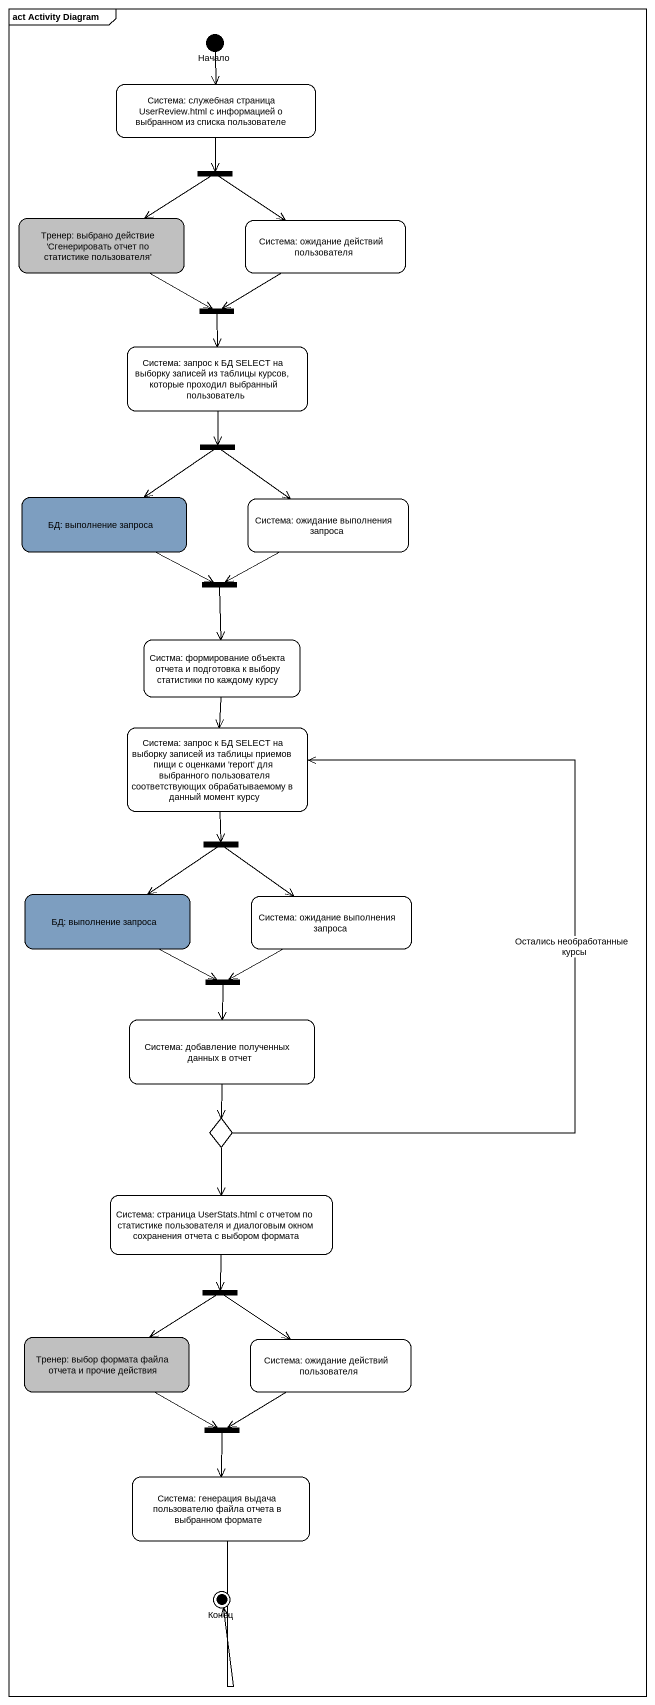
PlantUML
@startuml
mainframe act Activity Diagram
hide empty description
state Начало <<start>>
state "Система: служебная страница UserReview.html с информацией о выбранном из списка пользователе" as Система_служебная_страница #FFFFFF
state fork1 <<fork>>
state "Тренер: выбрано действие 'Сгенерировать отчет по статистике пользователя'" as Тренер_выбрано_действие #C0C0C0
state "Система: ожидание действий пользователя" as Система_ожидание_действий #FFFFFF
state fork2 <<join>>
state "Система: запрос к БД SELECT на выборку записей из таблицы курсов, которые проходил выбранный пользователь" as Система_запрос_к_БД_SELECT #FFFFFF
state fork3 <<fork>>
state "БД: выполнение запроса" as БД_выполнение_запроса #7D9EC0
state "Система: ожидание выполнения запроса" as Система_ожидание_выполнения #FFFFFF
state fork4 <<join>>
state "Систма: формирование объекта отчета и подготовка к выбору статистики по каждому курсу" as Систма_формирование_объекта #FFFFFF
state "Система: запрос к БД SELECT на выборку записей из таблицы приемов пищи с оценками 'report' для выбранного пользователя соответствующих обрабатываемому в данный момент курсу" as Система_запрос_к_БД_SELECT_2 #FFFFFF
state fork5 <<fork>>
state "БД: выполнение запроса" as БД_выполнение_запроса_2 #7D9EC0
state "Система: ожидание выполнения запроса" as Система_ожидание_выполнения_2 #FFFFFF
state fork6 <<join>>
state "Система: добавление полученных данных в отчет" as Система_добавление #FFFFFF
state choice1 <<choice>>
state "Система: страница UserStats.html с отчетом по статистике пользователя и диалоговым окном сохранения отчета с выбором формата" as Система_страница_UserStats #FFFFFF
state fork7 <<fork>>
state "Тренер: выбор формата файла отчета и прочие действия" as Тренер_выбор_формата_файла #C0C0C0
state "Система: ожидание действий пользователя" as Система_ожидание_действий_2 #FFFFFF
state fork8 <<join>>
state "Система: генерация выдача пользователю файла отчета в выбранном формате" as Система_генерация_выдача #FFFFFF
state Конец <<end>>
Начало --> Система_служебная_страница
Система_служебная_страница --> fork1
fork1 --> Тренер_выбрано_действие
fork1 --> Система_ожидание_действий
Тренер_выбрано_действие -right-> fork2
Система_ожидание_действий -left-> fork2
fork2 --> Система_запрос_к_БД_SELECT
Система_запрос_к_БД_SELECT --> fork3
fork3 --> БД_выполнение_запроса
fork3 --> Система_ожидание_выполнения
БД_выполнение_запроса -right-> fork4
Система_ожидание_выполнения -left-> fork4
fork4 --> Систма_формирование_объекта
Систма_формирование_объекта --> Система_запрос_к_БД_SELECT_2
Система_запрос_к_БД_SELECT_2 --> fork5
fork5 --> БД_выполнение_запроса_2
fork5 --> Система_ожидание_выполнения_2
БД_выполнение_запроса_2 -right-> fork6
Система_ожидание_выполнения_2 -left-> fork6
fork6 --> Система_добавление
Система_добавление --> choice1
choice1 -up-> Система_запрос_к_БД_SELECT_2 : Остались необработанные курсы
choice1 --> Система_страница_UserStats
Система_страница_UserStats --> fork7
fork7 --> Тренер_выбор_формата_файла
fork7 --> Система_ожидание_действий_2
Тренер_выбор_формата_файла -right-> fork8
Система_ожидание_действий_2 -left-> fork8
fork8 --> Система_генерация_выдача
Система_генерация_выдача --> Конец
@enduml
